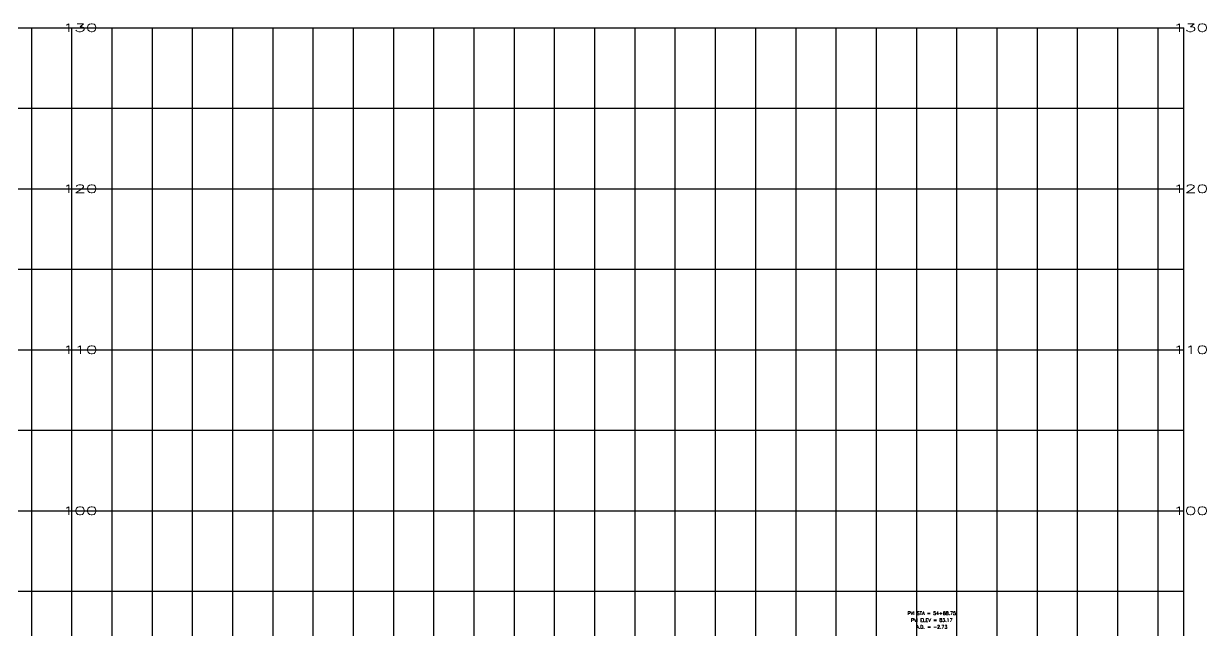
# Model space of a CAD drawing. Header units: inches. Extents: x 42 to 5940, y 215 to 3803.
# Drawn here: x 4470 to 5940, y 1172 to 1925 of the extents above; entities that cross this region are included whole.
import ezdxf
from ezdxf.enums import TextEntityAlignment as Align

# ---------------------------------------------------------------- set-up
doc = ezdxf.new("R2010")
doc.units = ezdxf.units.IN
doc.header["$MEASUREMENT"] = 0
for name, color, linetype in [('LOOP1PFGCT', 3, 'Continuous'), ('LOOP1PGRID', 9, 'Continuous'), ('LOOP1PGRIDT', 6, 'Continuous')]:
    doc.layers.add(name, color=color, linetype=linetype)
doc.styles.add('140', font='simplex.shx', dxfattribs={"width": 1.7, "height": 9.944})
doc.styles.add('60L', font='simplex.shx', dxfattribs={"height": 5.3})

msp = doc.modelspace()

# ---------------------------------------------------------------- linework, layer by layer
at = {"layer": 'LOOP1PGRID'}
for p, q in [((100, 1920), (5911.991, 1920)), ((4480, 320), (4480, 1920)), ((4530, 320), (4530, 1920)), ((4580, 320), (4580, 1920)), ((4630, 320), (4630, 1920)), ((4680, 320), (4680, 1920)), ((4730, 320), (4730, 1920)), ((4780, 320), (4780, 1920)), ((4830, 320), (4830, 1920)), ((4880, 320), (4880, 1920)), ((4930, 320), (4930, 1920)), ((4980, 320), (4980, 1920)), ((5030, 320), (5030, 1920)), ((5080, 320), (5080, 1920)), ((5130, 320), (5130, 1920)), ((5180, 320), (5180, 1920)), ((5230, 320), (5230, 1920)), ((5280, 320), (5280, 1920)), ((5330, 320), (5330, 1920)), ((5380, 320), (5380, 1920)), ((5430, 320), (5430, 1920)), ((5480, 320), (5480, 1920)), ((5530, 320), (5530, 1920)), ((5580, 320), (5580, 1920)), ((5630, 320), (5630, 1920)), ((5680, 320), (5680, 1920)), ((5730, 320), (5730, 1920)), ((5780, 320), (5780, 1920)), ((5830, 320), (5830, 1920)), ((5880, 320), (5880, 1920)), ((5911.991, 320), (5911.991, 1920)), ((100, 1820), (5911.991, 1820)), ((100, 1720), (5911.991, 1720)), ((100, 1620), (5911.991, 1620)), ((100, 1520), (5911.991, 1520)), ((100, 1420), (5911.991, 1420)), ((100, 1320), (5911.991, 1320)), ((100, 1220), (5911.991, 1220))]:
    msp.add_line(p, q, dxfattribs=at)

# ---------------------------------------------------------------- texts
at = {"layer": 'LOOP1PFGCT', "style": '60L'}
for s, p in [('PVI STA = 54+68.75', (5598.75, 1190.64612)), ('PVI ELEV = 83.17', (5598.75, 1182.16612)), ('A.D. = -2.73', (5598.75, 1173.68612))]:
    msp.add_text(s, height=4.24, dxfattribs=at).set_placement(p, align=Align.CENTER)
at = {"layer": 'LOOP1PGRIDT', "style": '140', "width": 1.7}
for s, p in [('130', (4561.83765, 1920)), ('130', (5942.2009, 1920)), ('120', (4561.83765, 1720)), ('120', (5942.2009, 1720)), ('110', (4561.83765, 1520)), ('110', (5942.2009, 1520)), ('100', (4561.83765, 1320)), ('100', (5942.2009, 1320))]:
    msp.add_text(s, height=9.944, dxfattribs=at).set_placement(p, align=Align.MIDDLE_RIGHT)

doc.saveas('drawing.dxf')
